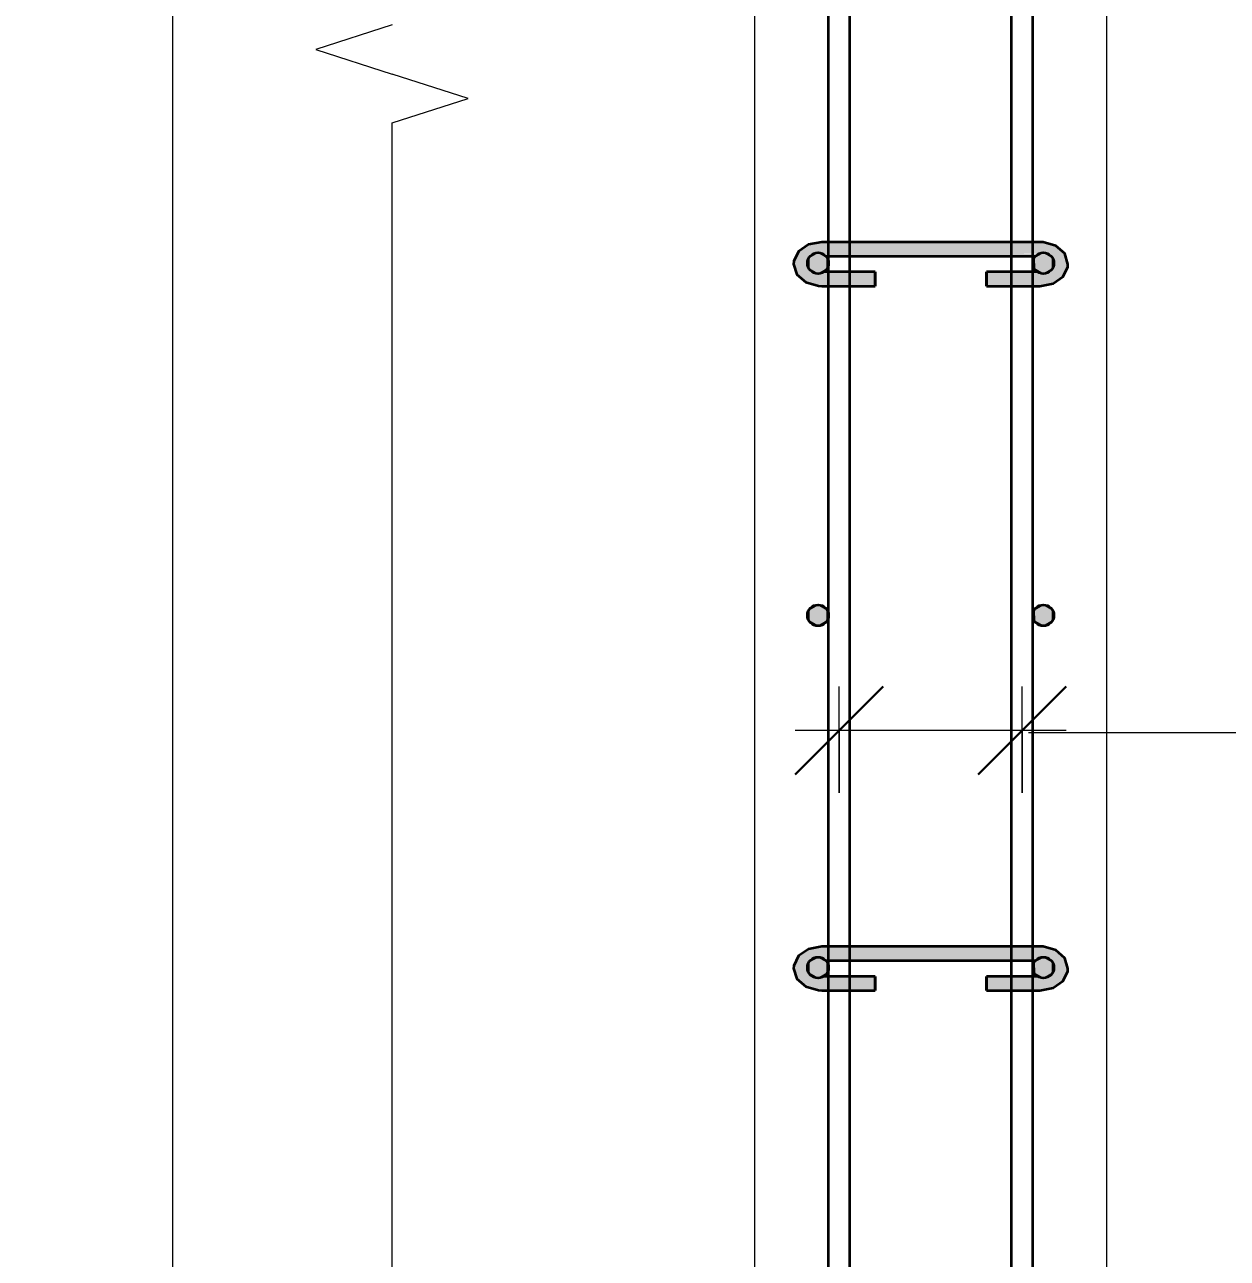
# Model space of a CAD drawing. Header units: millimetres. Extents: x -39709 to 12452, y -4989 to 80275.
# Drawn here: x -2398 to -1715, y -2265 to -1565 of the extents above; entities that cross this region are included whole.
import ezdxf

# ---------------------------------------------------------------- set-up
doc = ezdxf.new("R2010")
doc.units = ezdxf.units.MM
for name, color, linetype, lineweight in [('AA_Dim', 7, 'Continuous', 9), ('AA_Dim-25', 7, 'Continuous', 9), ('AA_Oformlenie', 7, 'Continuous', 9), ('AA_Vinoska', 7, 'Continuous', 9), ('AF_Stena_Опалубка', 253, 'Continuous', 20), ('KR_Armatura', 7, 'Continuous', 20), ('KR_Armatura_Tonkie', 7, 'Continuous', 20)]:
    doc.layers.add(name, color=color, linetype=linetype, lineweight=lineweight)
doc.styles.add('ISOCPEUR_6', font='isocpeur.TTF', dxfattribs={"width": 0.9, "height": 62.5})
doc.styles.add('ISOCPEUR_7', font='isocpeur.TTF', dxfattribs={"width": 0.8, "height": 62.5})
doc.dimstyles.new('00_Точн_3_знака__прозр__3', dxfattribs={"dimscale": 304.8, "dimtxt": 62.672186, "dimasz": 0.139436, "dimexe": 0.123031, "dimexo": 0.082021, "dimgap": 0.008202, "dimtad": 1, "dimdec": 3, "dimrnd": 0.001, "dimdsep": 46, "dimtxsty": 'ISOCPEUR_6', "dimblk1": 'OBLIQUE', "dimblk2": 'OBLIQUE', "dimsah": 1, "dimcen": 0.09, "dimdle": 0.123031, "dimazin": 0, "dimtfac": 1, "dimtdec": 4, "dimtix": 1, "dimtmove": 0, "dimatfit": 3, "dimfxl": 1, "dimtvp": 1, "dimtolj": 1, "dimtzin": 0, "dimlwd": 18, "dimlwe": 18, "dimarcsym": 2})
doc.dimstyles.new('10_Раскладка_арматуры_с_засечками', dxfattribs={"dimscale": 304.8, "dimtxt": 0.18, "dimasz": 0.164042, "dimexe": 0.082021, "dimexo": 0, "dimgap": 0, "dimtad": 1, "dimdec": 3, "dimrnd": 0.001, "dimdsep": 46, "dimtxsty": 'ISOCPEUR_7', "dimblk1": 'OBLIQUE', "dimblk2": 'OBLIQUE', "dimsah": 1, "dimcen": 0.09, "dimdle": 0.082021, "dimazin": 0, "dimtfac": 1, "dimtdec": 4, "dimtix": 1, "dimtmove": 0, "dimatfit": 3, "dimfxl": 1, "dimtvp": 1, "dimtolj": 1, "dimtzin": 0, "dimlwd": 18, "dimlwe": 18, "dimarcsym": 2})

# ---------------------------------------------------------------- blocks, each defined once
blk = doc.blocks.new('261_Шпилька массив _НесАрм_РабПлоск_ - 8 А240-4153581-1-1 Армирование')
at = {"layer": 'KR_Armatura_Tonkie', "lineweight": 35}
for points in [[(34968.04, -1711.81), (34968.04, -1705.54), (34966.68, -1705.89), (34965.87, -1706), (34964.32, -1705.8), (34962.09, -1704.59), (34960.99, -1703.4), (34960.52, -1702.63), (34959.94, -1700.49), (34959.92, -1699.66), (34960.4, -1697.67), (34961.11, -1696.44), (34961.9, -1695.55), (34963.33, -1694.62), (34964.98, -1694.12), (34966.77, -1694.12), (34968.04, -1694.01), (34968.04, -1688.01), (34961.97, -1688.95), (34959.18, -1690.34), (34955.54, -1693.42), (34953.26, -1696.17), (34952.18, -1701.01), (34953.26, -1704.82), (34956.72, -1708.49), (34962.15, -1710.98), (34964.14, -1711.26)], [(34970.12, -1694.84), (35091.13, -1694.7), (35091.87, -1694.2), (35091.87, -1688.01), (34968.04, -1688.15), (34968.04, -1694.46), (34969.41, -1694.84)], [(35091.87, -1711.81), (35098, -1710.95), (35103.19, -1708.49), (35106.66, -1704.82), (35107.87, -1700.49), (35106.66, -1696.17), (35104.28, -1692.58), (35099.39, -1689.46), (35091.87, -1688.15), (35091.87, -1694.39), (35092.35, -1694.2), (35093.95, -1694.01), (35095.87, -1694.39), (35096.87, -1694.8), (35098.62, -1696.41), (35099.35, -1697.67), (35099.67, -1698.45), (35099.74, -1701.01), (35099.47, -1702.02), (35098.64, -1703.56), (35097.33, -1704.85), (35096.87, -1705.2), (35095.43, -1705.8), (35093.09, -1705.9), (35091.87, -1705.96), (35091.87, -1710.98)], [(35089.44, -1696.01), (35090.01, -1695.46), (35090.61, -1694.84), (34968.92, -1694.84), (34970.31, -1696.01), (35089.3, -1696.01)], [(34968.04, -1712.98), (34968.04, -1711.81), (34961.91, -1710.95), (34956.72, -1708.49), (34956.03, -1708.15), (34960.52, -1711.35), (34961.97, -1712.04), (34964.59, -1712.44)], [(34983.87, -1711.81), (34998.34, -1711.81), (34998.34, -1704.98), (34968.87, -1705.2), (34968.04, -1705.8), (34968.04, -1711.81), (34974.96, -1711.81)], [(35087.87, -1711.81), (35091.87, -1711.81), (35091.65, -1705.52), (35089.63, -1704.98), (35061.57, -1705.12), (35061.57, -1711.81), (35075.87, -1711.81)], [(35091.87, -1712.98), (35099.39, -1711.53), (35104.28, -1708.41), (35106.66, -1704.82), (35103.19, -1708.49), (35097.76, -1710.98), (35091.87, -1711.81), (35091.87, -1712.84)], [(34997.74, -1712.98), (34998.34, -1712.84), (34998.34, -1711.81), (34968.04, -1711.81), (34968.04, -1712.98), (34983.87, -1712.98)], [(35088.87, -1712.98), (35091.87, -1712.84), (35091.87, -1711.81), (35061.57, -1711.81), (35061.57, -1712.98), (35087.87, -1712.98)], [(34968.04, -2111.81), (34968.04, -2105.54), (34966.68, -2105.89), (34965.87, -2106), (34964.32, -2105.8), (34962.09, -2104.59), (34960.99, -2103.4), (34960.52, -2102.63), (34959.94, -2100.49), (34959.92, -2099.66), (34960.4, -2097.67), (34961.11, -2096.44), (34961.9, -2095.55), (34963.33, -2094.62), (34964.98, -2094.12), (34966.77, -2094.12), (34968.04, -2094.01), (34968.04, -2088.01), (34961.97, -2088.95), (34959.18, -2090.34), (34955.54, -2093.42), (34953.26, -2096.17), (34952.18, -2100.99), (34953.26, -2104.82), (34956.72, -2108.49), (34962.15, -2110.98), (34964.14, -2111.26)], [(35043.3, -2094.84), (35091.13, -2094.7), (35091.87, -2094.2), (35091.87, -2088.01), (34968.04, -2088.15), (34968.04, -2094.46), (34969.41, -2094.84), (34997.74, -2094.84)], [(35091.87, -2111.81), (35098, -2110.95), (35103.19, -2108.49), (35106.66, -2104.82), (35107.73, -2099.99), (35106.66, -2096.17), (35104.28, -2092.58), (35099.39, -2089.46), (35091.87, -2088.15), (35091.87, -2094.39), (35092.35, -2094.2), (35093.95, -2094.01), (35095.87, -2094.39), (35096.87, -2094.8), (35098.62, -2096.41), (35099.35, -2097.67), (35099.67, -2098.45), (35099.77, -2100.76), (35099.47, -2102.02), (35098.64, -2103.56), (35097.33, -2104.85), (35096.87, -2105.2), (35095.43, -2105.8), (35093.09, -2105.9), (35091.87, -2105.96), (35091.87, -2110.98)], [(34997.74, -2096.01), (35089.63, -2095.76), (35090.61, -2094.84), (34968.92, -2094.84), (34970.31, -2096.01), (34983.87, -2096.01)], [(34968.04, -2112.98), (34968.04, -2111.81), (34961.91, -2110.95), (34956.72, -2108.49), (34956.03, -2108.15), (34960.52, -2111.35), (34961.97, -2112.04), (34964.59, -2112.44)], [(34983.87, -2111.81), (34998.34, -2111.81), (34998.34, -2104.98), (34968.87, -2105.2), (34968.04, -2105.8), (34968.04, -2111.81), (34974.96, -2111.81)], [(35087.87, -2111.81), (35091.87, -2111.81), (35091.65, -2105.52), (35089.63, -2104.98), (35061.57, -2105.2), (35061.57, -2111.81), (35075.87, -2111.81)], [(35091.87, -2112.98), (35099.39, -2111.53), (35104.28, -2108.41), (35106.66, -2104.82), (35103.19, -2108.49), (35097.76, -2110.98), (35091.87, -2111.81), (35091.87, -2112.84)], [(34997.74, -2112.98), (34998.34, -2112.84), (34998.34, -2111.81), (34968.04, -2111.81), (34968.04, -2112.98), (34983.87, -2112.98)], [(35088.87, -2112.98), (35091.87, -2112.84), (35091.87, -2111.81), (35061.57, -2111.81), (35061.57, -2112.98), (35087.87, -2112.98)]]:
    blk.add_hatch(color=256, dxfattribs=at).paths.add_polyline_path(points)
for p, q in [((34971.87, -1688.01), (34968.04, -1688.01)), ((34983.87, -1688.01), (34971.87, -1688.01)), ((35075.87, -1688.01), (34983.87, -1688.01)), ((35087.87, -1688.01), (35075.87, -1688.01)), ((35091.87, -1688.01), (35087.87, -1688.01)), ((34970.31, -1696.01), (34971.87, -1696.01)), ((34971.87, -1696.01), (34983.87, -1696.01)), ((34983.87, -1696.01), (35075.87, -1696.01)), ((35075.87, -1696.01), (35087.87, -1696.01)), ((35087.87, -1696.01), (35089.49, -1696.01)), ((34971.87, -1704.98), (34969.16, -1704.98)), ((34983.87, -1704.98), (34971.87, -1704.98)), ((34998.34, -1704.98), (34983.87, -1704.98)), ((34998.34, -1704.98), (34998.34, -1711.81)), ((34998.34, -1706.15), (34998.34, -1705.12)), ((34998.34, -1712.84), (34998.34, -1706.15)), ((35075.87, -1704.98), (35061.57, -1704.98)), ((35061.57, -1711.81), (35061.57, -1704.98)), ((35061.57, -1705.12), (35061.57, -1706.15)), ((35061.57, -1706.15), (35061.57, -1712.84)), ((35087.87, -1704.98), (35075.87, -1704.98)), ((35090.59, -1704.98), (35087.87, -1704.98)), ((34968.04, -1712.98), (34971.87, -1712.98)), ((34971.87, -1712.98), (34983.87, -1712.98)), ((34983.87, -1712.98), (34998.34, -1712.98)), ((34998.34, -1711.81), (34998.34, -1712.98)), ((35061.57, -1712.98), (35061.57, -1711.81)), ((35061.57, -1712.98), (35075.87, -1712.98)), ((35075.87, -1712.98), (35087.87, -1712.98)), ((35087.87, -1712.98), (35091.87, -1712.98)), ((34971.87, -2088.01), (34968.04, -2088.01)), ((34983.87, -2088.01), (34971.87, -2088.01)), ((35075.87, -2088.01), (34983.87, -2088.01)), ((35087.87, -2088.01), (35075.87, -2088.01)), ((35091.87, -2088.01), (35087.87, -2088.01)), ((34970.31, -2096.01), (34971.87, -2096.01)), ((34971.87, -2096.01), (34983.87, -2096.01)), ((34983.87, -2096.01), (35075.87, -2096.01)), ((35075.87, -2096.01), (35087.87, -2096.01)), ((35087.87, -2096.01), (35089.49, -2096.01)), ((34971.87, -2104.98), (34969.16, -2104.98)), ((34983.87, -2104.98), (34971.87, -2104.98)), ((34998.34, -2104.98), (34983.87, -2104.98)), ((34998.34, -2104.98), (34998.34, -2111.81)), ((34998.34, -2106.15), (34998.34, -2105.12)), ((34998.34, -2112.84), (34998.34, -2106.15)), ((35075.87, -2104.98), (35061.57, -2104.98)), ((35061.57, -2111.81), (35061.57, -2104.98)), ((35061.57, -2105.12), (35061.57, -2106.15)), ((35061.57, -2106.15), (35061.57, -2112.84)), ((35087.87, -2104.98), (35075.87, -2104.98)), ((35090.59, -2104.98), (35087.87, -2104.98)), ((34968.04, -2112.98), (34971.87, -2112.98)), ((34971.87, -2112.98), (34983.87, -2112.98)), ((34983.87, -2112.98), (34998.34, -2112.98)), ((34998.34, -2111.81), (34998.34, -2112.98)), ((35061.57, -2112.98), (35061.57, -2111.81)), ((35061.57, -2112.98), (35075.87, -2112.98)), ((35075.87, -2112.98), (35087.87, -2112.98)), ((35087.87, -2112.98), (35091.87, -2112.98))]:
    blk.add_line(p, q, dxfattribs=at)
at = {"layer": 'KR_Armatura_Tonkie', "lineweight": 35, "flags": 128}
for points in [[(34968.04, -1688.01), (34960.46, -1689.47), (34954.85, -1693.37), (34952.16, -1698.93), (34952.04, -1700.49)], [(35107.87, -1700.49), (35106.02, -1694.61), (35101.01, -1690.21), (35093.74, -1688.09), (35091.87, -1688.01)], [(34952.04, -1700.49), (34953.89, -1706.38), (34958.9, -1710.78), (34966.17, -1712.9), (34968.04, -1712.98)], [(35091.87, -1712.98), (35099.46, -1711.52), (35105.06, -1707.62), (35107.75, -1702.06), (35107.87, -1700.49)], [(34968.04, -2088.01), (34960.46, -2089.47), (34954.85, -2093.37), (34952.16, -2098.93), (34952.04, -2100.49)], [(35107.87, -2100.49), (35106.02, -2094.61), (35101.01, -2090.21), (35093.74, -2088.09), (35091.87, -2088.01)], [(34952.04, -2100.49), (34953.89, -2106.38), (34958.9, -2110.78), (34966.17, -2112.9), (34968.04, -2112.98)], [(35091.87, -2112.98), (35099.46, -2111.52), (35105.06, -2107.62), (35107.75, -2102.06), (35107.87, -2100.49)]]:
    blk.add_lwpolyline(points, dxfattribs=at)
blk = doc.blocks.new('350_Стержень П торец СК-СГ _НесАрм_РабПлоск_ - 350_Стержень П торец СК-СГ _НесАрм_РабПлоск_-V20-1-1 Армирование')
at = {"layer": 'KR_Armatura_Tonkie', "lineweight": 35}
for points in [[(34965.87, -1706), (34967.43, -1705.8), (34968.87, -1705.2), (34970.12, -1704.24), (34971.07, -1703), (34971.74, -1701.01), (34971.87, -1700), (34971.67, -1698.45), (34971.07, -1697), (34970.12, -1695.76), (34968.87, -1694.8), (34967.43, -1694.2), (34965.87, -1694), (34964.32, -1694.2), (34962.87, -1694.8), (34961.63, -1695.76), (34960.68, -1697), (34960.08, -1698.45), (34960.01, -1701.01), (34960.08, -1701.55), (34960.68, -1703), (34961.63, -1704.24), (34962.87, -1705.2), (34964.32, -1705.8)], [(35093.87, -1706), (35095.43, -1705.8), (35096.87, -1705.2), (35098.12, -1704.24), (35099.07, -1703), (35099.74, -1701.01), (35099.87, -1700), (35099.67, -1698.45), (35099.07, -1697), (35098.12, -1695.76), (35096.87, -1694.8), (35095.43, -1694.2), (35093.87, -1694), (35092.32, -1694.2), (35090.87, -1694.8), (35089.63, -1695.76), (35088.68, -1697), (35088.08, -1698.45), (35088.01, -1701.01), (35088.08, -1701.55), (35088.87, -1703.24), (35089.63, -1704.24), (35090.87, -1705.2), (35092.32, -1705.8)]]:
    blk.add_hatch(color=256, dxfattribs=at).paths.add_polyline_path(points)
at = {"layer": 'AA_Oformlenie'}
for centre, start, end in [((34965.87, -1700), 90, 270), ((34965.87, -1700), 270, 90), ((35093.87, -1700), 90, 270), ((35093.87, -1700), 270, 90)]:
    blk.add_arc(centre, 6, start, end, dxfattribs=at)
at = {"layer": 'KR_Armatura_Tonkie', "lineweight": 35}
for centre in [(34965.87, -1700), (35093.87, -1700)]:
    blk.add_circle(centre, 6, dxfattribs=at)
blk = doc.blocks.new('350_Стержень П торец СК-СГ _НесАрм_РабПлоск_ - 350_Стержень П торец СК-СГ _НесАрм_РабПлоск_-V19-1-1 Армирование')
at = {"layer": 'KR_Armatura_Tonkie', "lineweight": 35}
for points in [[(34965.87, -1106), (34967.43, -1105.8), (34968.87, -1105.2), (34970.12, -1104.24), (34971.07, -1103), (34971.67, -1101.55), (34971.87, -1100), (34971.67, -1098.45), (34971.07, -1097), (34970.12, -1095.76), (34968.87, -1094.8), (34967.43, -1094.2), (34965.87, -1094), (34964.32, -1094.2), (34962.87, -1094.8), (34961.63, -1095.76), (34960.68, -1097), (34960.08, -1098.45), (34959.87, -1100), (34960.08, -1101.55), (34960.68, -1103), (34961.63, -1104.24), (34962.87, -1105.2), (34964.32, -1105.8)], [(35093.87, -1106), (35095.43, -1105.8), (35096.87, -1105.2), (35098.12, -1104.24), (35099.07, -1103), (35099.67, -1101.55), (35099.87, -1100), (35099.67, -1098.45), (35099.07, -1097), (35098.12, -1095.76), (35096.87, -1094.8), (35095.43, -1094.2), (35093.87, -1094), (35092.32, -1094.2), (35090.87, -1094.8), (35089.63, -1095.76), (35088.68, -1097), (35088.08, -1098.45), (35087.87, -1100), (35088.08, -1101.55), (35088.87, -1103.24), (35089.63, -1104.24), (35090.87, -1105.2), (35092.32, -1105.8)]]:
    blk.add_hatch(color=256, dxfattribs=at).paths.add_polyline_path(points)
at = {"layer": 'AA_Oformlenie'}
for centre, start, end in [((34965.87, -1100), 90, 270), ((34965.87, -1100), 270, 90), ((35093.87, -1100), 90, 270), ((35093.87, -1100), 270, 90)]:
    blk.add_arc(centre, 6, start, end, dxfattribs=at)
at = {"layer": 'KR_Armatura_Tonkie', "lineweight": 35}
for centre in [(34965.87, -1100), (35093.87, -1100)]:
    blk.add_circle(centre, 6, dxfattribs=at)
blk = doc.blocks.new('350_Стержень П торец СК-СГ _НесАрм_РабПлоск_ - 350_Стержень П торец СК-СГ _НесАрм_РабПлоск_-V21-1-1 Армирование')
at = {"layer": 'KR_Armatura_Tonkie', "lineweight": 35}
for points in [[(34965.87, -2106), (34967.43, -2105.8), (34968.87, -2105.2), (34970.12, -2104.24), (34971.07, -2103), (34971.67, -2101.55), (34971.87, -2099.99), (34971.67, -2098.45), (34971.07, -2097), (34970.12, -2095.76), (34968.87, -2094.8), (34967.43, -2094.2), (34965.87, -2094), (34964.32, -2094.2), (34962.87, -2094.8), (34961.63, -2095.76), (34960.68, -2097), (34960.08, -2098.45), (34959.87, -2100), (34960.08, -2101.55), (34960.68, -2103), (34961.63, -2104.24), (34962.87, -2105.2), (34964.32, -2105.8)], [(35093.87, -2106), (35095.43, -2105.8), (35096.87, -2105.2), (35098.12, -2104.24), (35099.07, -2103), (35099.67, -2101.55), (35099.87, -2099.99), (35099.67, -2098.45), (35099.07, -2097), (35098.12, -2095.76), (35096.87, -2094.8), (35095.43, -2094.2), (35093.87, -2094), (35092.32, -2094.2), (35090.87, -2094.8), (35089.63, -2095.76), (35088.68, -2097), (35088.08, -2098.45), (35087.87, -2100), (35088.08, -2101.55), (35088.87, -2103.24), (35089.63, -2104.24), (35090.87, -2105.2), (35092.32, -2105.8)]]:
    blk.add_hatch(color=256, dxfattribs=at).paths.add_polyline_path(points)
at = {"layer": 'AA_Oformlenie'}
for centre, start, end in [((34965.87, -2100), 90, 270), ((34965.87, -2100), 270, 90), ((35093.87, -2100), 90, 270), ((35093.87, -2100), 270, 90)]:
    blk.add_arc(centre, 6, start, end, dxfattribs=at)
at = {"layer": 'KR_Armatura_Tonkie', "lineweight": 35}
for centre in [(34965.87, -2100), (35093.87, -2100)]:
    blk.add_circle(centre, 6, dxfattribs=at)
blk = doc.blocks.new('011_Прямоугольник обрыва _ЭлУзла_ - 011_Прямоугольник обрыва _ЭлУзла_-4144281-1-1 Армирование')
at = {"layer": 'AA_Oformlenie'}
blk.add_line((34723.92, -3423.65), (34723.92, -1620.24), dxfattribs=at)
blk = doc.blocks.new('DIMBLOCK68-1-1 Армирование')
at = {"layer": 'AA_Dim-25', "lineweight": 30}
for p, q in [((-2314.18, 300), (-2335.43, 321.25)), ((-2314.18, 300), (-2292.93, 278.75)), ((-2314.18, -2900), (-2335.43, -2878.75)), ((-2314.18, -2900), (-2292.93, -2921.25))]:
    blk.add_line(p, q, dxfattribs=at)
at = {"layer": 'AA_Dim-25', "lineweight": 18}
for p, q in [((-1978.63, 300), (-2351.68, 300)), ((-2314.18, -2900), (-2314.18, 300)), ((-2314.18, 300), (-1978.63, 300)), ((-1978.63, -2900), (-2351.68, -2900)), ((-2314.18, -2900), (-1978.63, -2900))]:
    blk.add_line(p, q, dxfattribs=at)
at = {"layer": 'AA_Dim-25', "color": 0, "lineweight": 18, "insert": (-2398.1, -1508.71), "char_height": 62.5, "width": 500.9045, "attachment_point": 1, "rotation": 90, "line_spacing_factor": 1.135194, "style": 'ISOCPEUR_6'}
blk.add_mtext('200х16=3200', dxfattribs=at)
blk = doc.blocks.new('_Oblique')
at = {"color": 0, "linetype": 'ByBlock', "lineweight": -2}
blk.add_line((-0.5, -0.5), (0.5, 0.5), dxfattribs=at)
blk = doc.blocks.new('DIMBLOCK94-1-1 Армирование')
at = {"layer": 'AA_Dim-25', "lineweight": 30}
for p, q in [((-1935.63, -1965.43), (-1910.63, -1940.43)), ((-1831.63, -1965.43), (-1806.63, -1940.43)), ((-1935.63, -1965.43), (-1960.63, -1990.43)), ((-1831.63, -1965.43), (-1856.63, -1990.43))]:
    blk.add_line(p, q, dxfattribs=at)
at = {"layer": 'AA_Dim-25', "lineweight": 18}
for p, q in [((-1935.63, -2000.78), (-1935.63, -1940.43)), ((-1831.63, -2000.78), (-1831.63, -1940.43)), ((-1806.63, -1965.43), (-1960.63, -1965.43)), ((-1935.63, -1965.43), (-1935.63, -2000.78)), ((-1831.63, -1965.43), (-1831.63, -2000.78))]:
    blk.add_line(p, q, dxfattribs=at)

msp = doc.modelspace()

# ---------------------------------------------------------------- hatches: boundary and pattern name
at = {"layer": 'KR_Armatura'}
h = msp.add_hatch(color=256, dxfattribs=at)
edge = h.paths.add_edge_path()
edge.add_arc((-1947.6255, -1700), 6, 0, 360)
for points in [[(-1947.6255, -1706), (-1942.4293, -1703), (-1942.4293, -1697), (-1947.6255, -1694), (-1952.8216, -1697), (-1952.8216, -1703)], [(-1819.6255, -1706), (-1814.4293, -1703), (-1814.4293, -1697), (-1819.6255, -1694), (-1824.8216, -1697), (-1824.6344, -1703.1081)], [(-1947.6255, -1906), (-1942.4293, -1903), (-1942.4293, -1897), (-1947.6255, -1894), (-1952.8216, -1897), (-1952.8216, -1903)], [(-1819.6255, -1906), (-1814.4293, -1903), (-1814.4293, -1897), (-1819.6255, -1894), (-1824.8216, -1897), (-1824.6344, -1903.1081)], [(-1947.6255, -2106), (-1942.4293, -2103), (-1942.4293, -2097), (-1947.6255, -2094), (-1952.8216, -2097), (-1952.8216, -2103)], [(-1819.6255, -2106), (-1814.4293, -2103), (-1814.4293, -2097), (-1819.6255, -2094), (-1824.8216, -2097), (-1824.6344, -2103.1081)]]:
    msp.add_hatch(color=256, dxfattribs=at).paths.add_polyline_path(points)
h = msp.add_hatch(color=256, dxfattribs=at)
edge = h.paths.add_edge_path()
edge.add_arc((-1819.6255, -1700), 6, 0, 360)
h = msp.add_hatch(color=256, dxfattribs=at)
edge = h.paths.add_edge_path()
edge.add_arc((-1947.6255, -1900), 6, 0, 360)
h = msp.add_hatch(color=256, dxfattribs=at)
edge = h.paths.add_edge_path()
edge.add_arc((-1819.6255, -1900), 6, 0, 360)
h = msp.add_hatch(color=256, dxfattribs=at)
edge = h.paths.add_edge_path()
edge.add_arc((-1947.6255, -2100), 6, 0, 360)
h = msp.add_hatch(color=256, dxfattribs=at)
edge = h.paths.add_edge_path()
edge.add_arc((-1819.6255, -2100), 6, 0, 360)

# ---------------------------------------------------------------- linework, layer by layer
at = {"layer": 'AA_Vinoska'}
for p, q in [((-2189.5771, -1564.5825), (-2232.9021, -1578.6597)), ((-2232.9021, -1578.6597), (-2189.5771, -1592.7369)), ((-2146.2758, -1606.4869), (-2189.5771, -1592.7369)), ((-2189.5771, -1620.2369), (-2146.2758, -1606.4869)), ((-1828.0718, -1966.4306), (-1697.3706, -1966.4306))]:
    msp.add_line(p, q, dxfattribs=at)
at = {"layer": 'AF_Stena_Опалубка'}
for p, q in [((-1983.6255, 350), (-1983.6255, -2950)), ((-1983.6255, 350), (-1983.6255, -2950)), ((-1783.6255, -2942), (-1783.6255, 350)), ((-1783.6255, -2942), (-1783.6255, 350))]:
    msp.add_line(p, q, dxfattribs=at)
at = {"layer": 'KR_Armatura'}
for p, q in [((-1947.6255, -1694), (-1952.8216, -1697)), ((-1942.4293, -1697), (-1947.6255, -1694)), ((-1819.6255, -1694), (-1824.8216, -1697)), ((-1814.4293, -1697), (-1819.6255, -1694)), ((-1952.8216, -1697), (-1952.8216, -1703)), ((-1942.4293, -1703), (-1942.4293, -1697)), ((-1824.8216, -1697), (-1824.6344, -1703.1081)), ((-1814.4293, -1703), (-1814.4293, -1697)), ((-1952.8216, -1703), (-1947.6255, -1706)), ((-1947.6255, -1706), (-1942.4293, -1703)), ((-1824.6344, -1703.1081), (-1819.6255, -1706)), ((-1819.6255, -1706), (-1814.4293, -1703)), ((-1947.6255, -1894), (-1952.8216, -1897)), ((-1952.8216, -1897), (-1952.8216, -1903)), ((-1942.4293, -1897), (-1947.6255, -1894)), ((-1942.4293, -1903), (-1942.4293, -1897)), ((-1819.6255, -1894), (-1824.8216, -1897)), ((-1824.8216, -1897), (-1824.6344, -1903.1081)), ((-1814.4293, -1897), (-1819.6255, -1894)), ((-1814.4293, -1903), (-1814.4293, -1897)), ((-1952.8216, -1903), (-1947.6255, -1906)), ((-1947.6255, -1906), (-1942.4293, -1903)), ((-1824.6344, -1903.1081), (-1819.6255, -1906)), ((-1819.6255, -1906), (-1814.4293, -1903)), ((-1947.6255, -2094), (-1952.8216, -2097)), ((-1942.4293, -2097), (-1947.6255, -2094)), ((-1819.6255, -2094), (-1824.8216, -2097)), ((-1814.4293, -2097), (-1819.6255, -2094)), ((-1952.8216, -2097), (-1952.8216, -2103)), ((-1942.4293, -2103), (-1942.4293, -2097)), ((-1824.8216, -2097), (-1824.6344, -2103.1081)), ((-1814.4293, -2103), (-1814.4293, -2097)), ((-1952.8216, -2103), (-1947.6255, -2106)), ((-1947.6255, -2106), (-1942.4293, -2103)), ((-1824.6344, -2103.1081), (-1819.6255, -2106)), ((-1819.6255, -2106), (-1814.4293, -2103))]:
    msp.add_line(p, q, dxfattribs=at)
for centre in [(-1947.6255, -1700), (-1819.6255, -1700), (-1947.6255, -1900), (-1819.6255, -1900), (-1947.6255, -2100), (-1819.6255, -2100)]:
    msp.add_circle(centre, 6, dxfattribs=at)
at = {"layer": 'KR_Armatura_Tonkie', "lineweight": 35}
for p, q in [((-1941.6255, -2942), (-1941.6255, 320)), ((-1929.6255, -2942), (-1929.6255, 320)), ((-1837.6255, -2942), (-1837.6255, 320)), ((-1825.6255, -2942), (-1825.6255, 320))]:
    msp.add_line(p, q, dxfattribs=at)

# ---------------------------------------------------------------- block references
at = {"layer": 'AA_Oformlenie'}
msp.add_blockref('011_Прямоугольник обрыва _ЭлУзла_ - 011_Прямоугольник обрыва _ЭлУзла_-4144281-1-1 Армирование', (-36913.4998, 0), dxfattribs=at)
at = {"layer": 'KR_Armatura_Tonkie', "lineweight": 35}
for name, p in [('261_Шпилька массив _НесАрм_РабПлоск_ - 8 А240-4153581-1-1 Армирование', (-36913.4998, 0)), ('350_Стержень П торец СК-СГ _НесАрм_РабПлоск_ - 350_Стержень П торец СК-СГ _НесАрм_РабПлоск_-V20-1-1 Армирование', (-36913.4998, 0)), ('350_Стержень П торец СК-СГ _НесАрм_РабПлоск_ - 350_Стержень П торец СК-СГ _НесАрм_РабПлоск_-V19-1-1 Армирование', (-36913.4998, -800)), ('350_Стержень П торец СК-СГ _НесАрм_РабПлоск_ - 350_Стержень П торец СК-СГ _НесАрм_РабПлоск_-V21-1-1 Армирование', (-36913.4998, 0))]:
    msp.add_blockref(name, p, dxfattribs=at)

# ---------------------------------------------------------------- dimensions: what is measured, and where the dimension line sits
at = {"layer": 'AA_Dim', "lineweight": 18}
dim = msp.add_linear_dim(base=(-2314.1833, 300), p1=(-1953.6255, -2900), p2=(-1953.6255, 300), angle=90, dimstyle='00_Точн_3_знака__прозр__3', override={"dimpost": '200х16=<>', "dimfxl": 3200}, dxfattribs=at)
dim.commit()
dim.dimension.update_dxf_attribs({"geometry": 'DIMBLOCK68-1-1 Армирование', "text_midpoint": (-2347.9333, -1300)})
dim = msp.add_linear_dim(base=(-1935.6255, -1965.4293), p1=(-1831.6255, -2000.7846), p2=(-1935.6255, -2000.7846), dimstyle='10_Раскладка_арматуры_с_засечками', override={"dimpost": '<>', "dimfxl": 104}, dxfattribs=at)
dim.commit()
dim.dimension.update_dxf_attribs({"geometry": 'DIMBLOCK94-1-1 Армирование', "text_midpoint": (-1883.6255, -1934.1793)})

doc.saveas('drawing.dxf')
